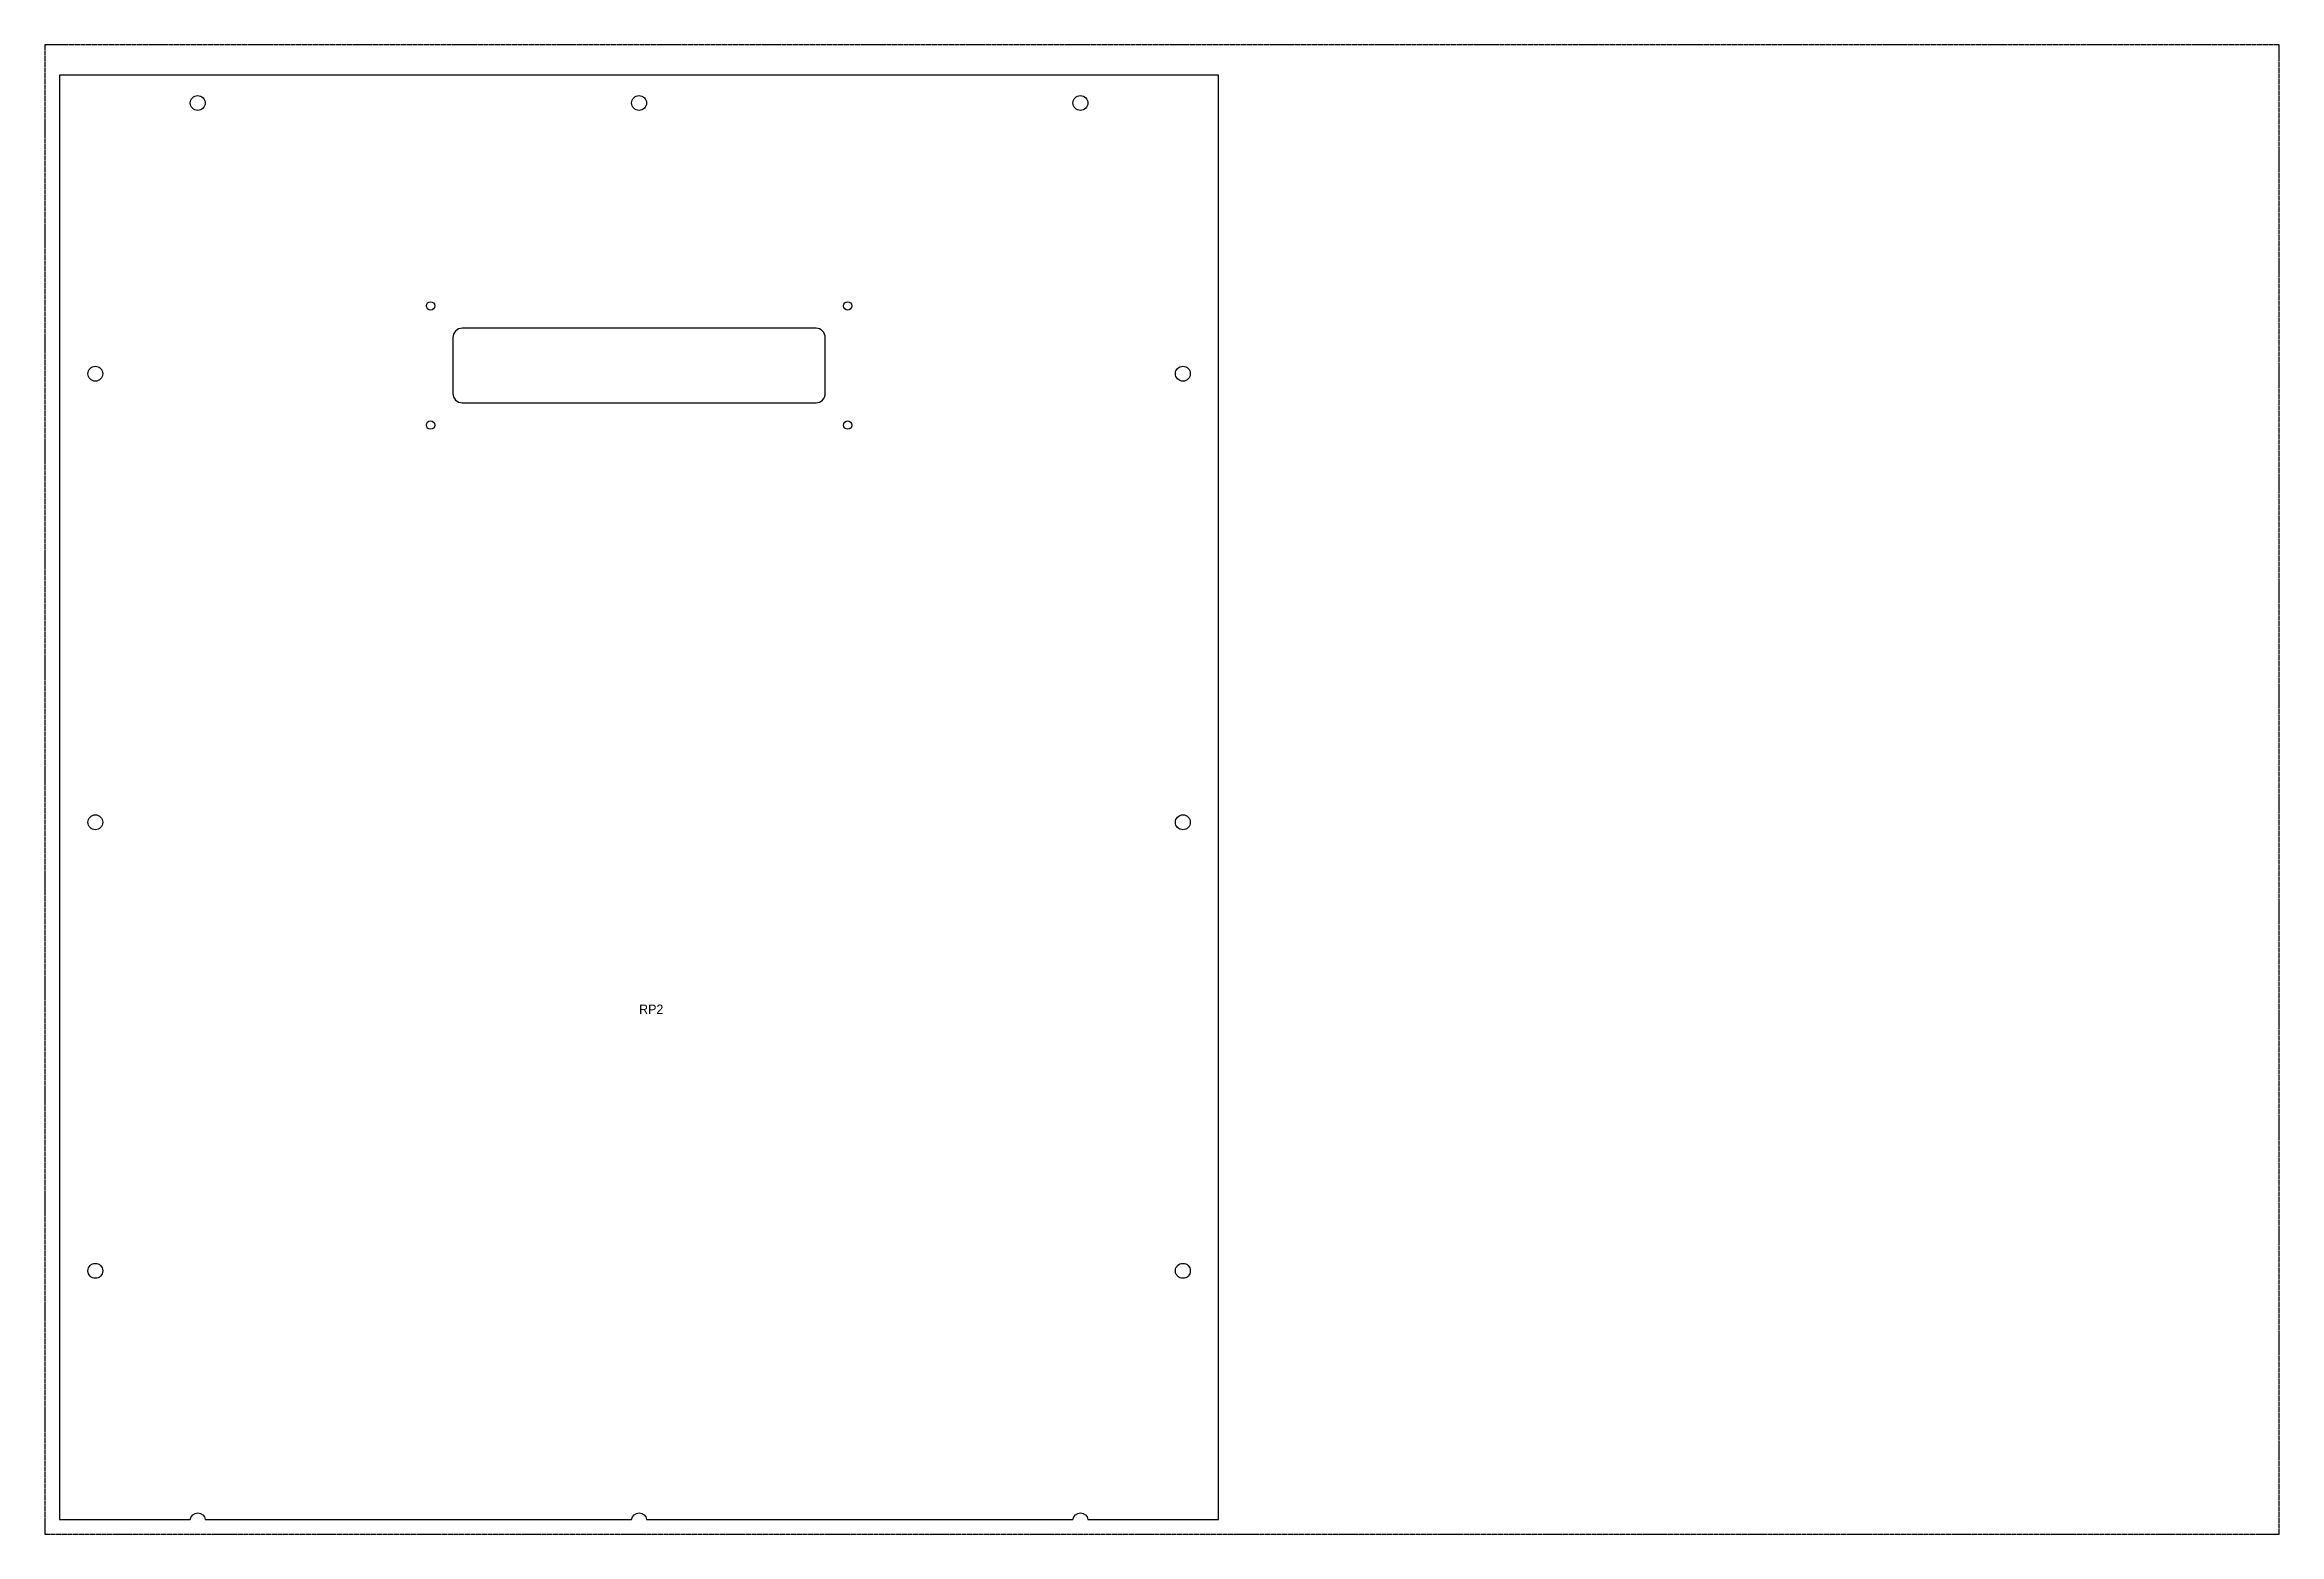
# Model space of a CAD drawing. Header units: millimetres. Extents: x 0 to 1200, y 0 to 800.
import ezdxf

# ---------------------------------------------------------------- set-up
doc = ezdxf.new("R2010")
doc.units = ezdxf.units.MM
doc.linetypes.add('DASHED', pattern=[1.524, 1.27, -0.254])
for name, color, linetype in [('CUT', 7, 'CONTINUOUS'), ('NOTES', 8, 'CONTINUOUS'), ('SHEET', 5, 'DASHED')]:
    doc.layers.add(name, color=color, linetype=linetype)

msp = doc.modelspace()

# ---------------------------------------------------------------- linework, layer by layer
at = {"layer": 'CUT'}
for points in [[(8, 8), (78.2, 8, -0.881917), (86.2, 8), (315.2, 8, -0.881917), (323.2, 8), (552.2, 8, -0.881917), (560.2, 8), (630.4, 8), (630.4, 783.7), (8, 783.7)], [(224.2, 607.7), (414.2, 607.7, 0.414214), (419.2, 612.7), (419.2, 642.7, 0.414214), (414.2, 647.7), (224.2, 647.7, 0.414214), (219.2, 642.7), (219.2, 612.7, 0.414214)]]:
    msp.add_lwpolyline(points, format="xyb", close=True, dxfattribs=at)
for centre, radius in [((82.2, 768.7), 4), ((319.2, 768.7), 4), ((556.2, 768.7), 4), ((207.2, 659.7), 2.25), ((431.2, 659.7), 2.25), ((27.2, 623.3), 4), ((611.2, 623.3), 4), ((207.2, 595.7), 2.25), ((431.2, 595.7), 2.25), ((27.2, 382.4), 4), ((611.2, 382.4), 4), ((27.2, 141.5), 4), ((611.2, 141.5), 4)]:
    msp.add_circle(centre, radius, dxfattribs=at)
at = {"layer": 'SHEET'}
msp.add_lwpolyline([(0, 0), (1200, 0), (1200, 800), (0, 800)], close=True, dxfattribs=at)

# ---------------------------------------------------------------- texts
at = {"layer": 'NOTES'}
msp.add_text('RP2', height=5, dxfattribs=at).set_placement((319.2, 279.5))

doc.saveas('drawing.dxf')
